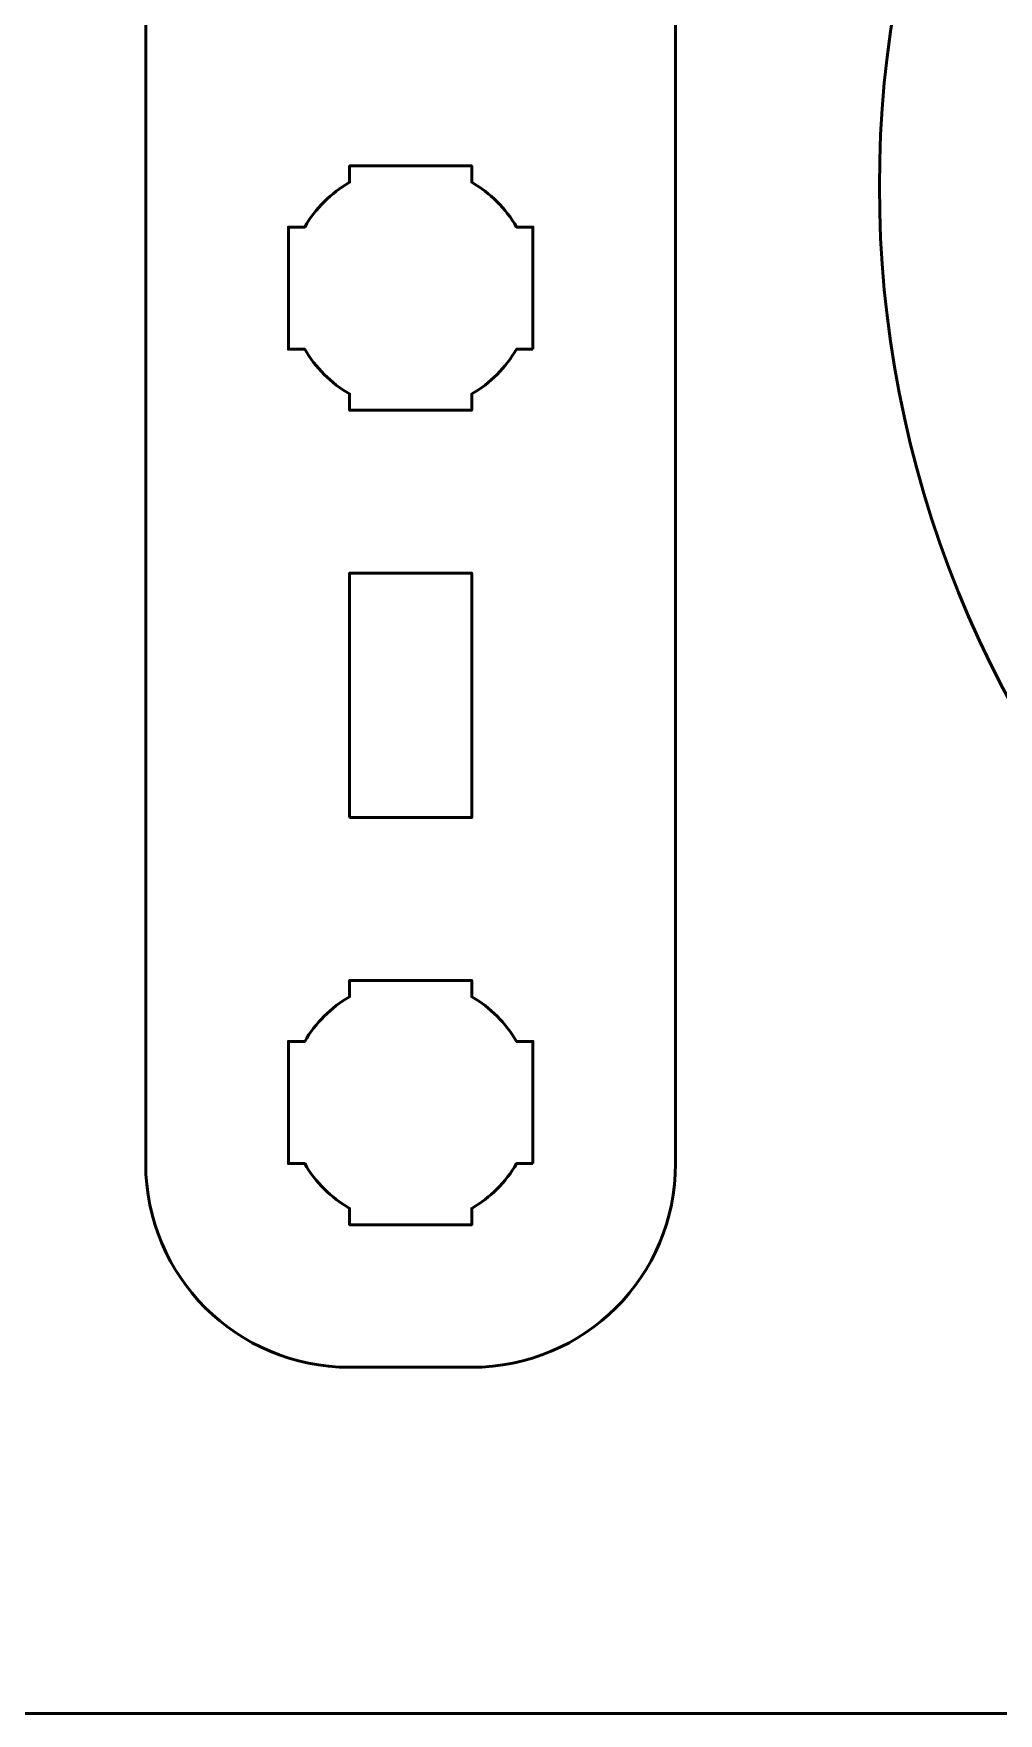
# Model space of a CAD drawing. Header units: centimetres. Extents: x -21 to 0, y -29.7 to 0.
# Drawn here: x -13.425 to -11.058, y -29.7 to -25.575 of the extents above; entities that cross this region are included whole.
import ezdxf

# ---------------------------------------------------------------- set-up
doc = ezdxf.new("R2010")
doc.units = ezdxf.units.CM
doc.header["$MEASUREMENT"] = 0
doc.layers.add('Layer 1', color=7, linetype='Continuous')

msp = doc.modelspace()

# ---------------------------------------------------------------- linework, layer by layer
at = {"layer": 'Layer 1', "color": 1, "lineweight": 53}
msp.add_open_spline([(-21.00003, -29.19995), (-21.00003, -29.19995), (-21.00003, -5.29992), (-21.00003, -5.29992), (-21.00003, -5.29992), (-21.00003, -5.21709), (-20.93286, -5.14992), (-20.85003, -5.14992), (-20.85003, -5.14992), (-20.7672, -5.14992), (-20.70003, -5.08275), (-20.70003, -4.99992), (-20.70003, -4.99992), (-20.70003, -4.91709), (-20.7672, -4.84992), (-20.85003, -4.84992), (-20.85003, -4.84992), (-20.93286, -4.84992), (-21.00003, -4.78275), (-21.00003, -4.69992), (-21.00003, -4.69992), (-21.00003, -4.61709), (-20.93286, -4.54992), (-20.85003, -4.54992), (-20.85003, -4.54992), (-20.7672, -4.54992), (-20.70003, -4.48275), (-20.70003, -4.39992), (-20.70003, -4.39992), (-20.70003, -4.31709), (-20.7672, -4.24992), (-20.85003, -4.24992), (-20.85003, -4.24992), (-20.93286, -4.24992), (-21.00003, -4.18275), (-21.00003, -4.09992), (-21.00003, -4.09992), (-21.00003, -4.01709), (-20.93286, -3.94992), (-20.85003, -3.94992), (-20.85003, -3.94992), (-20.7672, -3.94992), (-20.70003, -3.88275), (-20.70003, -3.79992), (-20.70003, -3.79992), (-20.70003, -3.71709), (-20.7672, -3.64992), (-20.85003, -3.64992), (-20.85003, -3.64992), (-20.93286, -3.64992), (-21.00003, -3.58275), (-21.00003, -3.49992), (-21.00003, -3.49992), (-21.00003, -3.41709), (-20.93286, -3.34992), (-20.85003, -3.34992), (-20.85003, -3.34992), (-20.7672, -3.34992), (-20.70003, -3.28275), (-20.70003, -3.19992), (-20.70003, -3.19992), (-20.70003, -3.11709), (-20.7672, -3.04992), (-20.85003, -3.04992), (-20.85003, -3.04992), (-20.93286, -3.04992), (-21.00003, -2.98275), (-21.00003, -2.89992), (-21.00003, -2.89992), (-21.00003, -2.81709), (-20.93286, -2.74992), (-20.85003, -2.74992), (-20.85003, -2.74992), (-20.7672, -2.74992), (-20.70003, -2.68275), (-20.70003, -2.59992), (-20.70003, -2.59992), (-20.70003, -2.51709), (-20.7672, -2.44992), (-20.85003, -2.44992), (-20.85003, -2.44992), (-20.93286, -2.44992), (-21.00003, -2.38275), (-21.00003, -2.29992), (-21.00003, -2.29992), (-21.00003, -2.21709), (-20.93286, -2.14992), (-20.85003, -2.14992), (-20.85003, -2.14992), (-20.7672, -2.14992), (-20.70003, -2.08275), (-20.70003, -1.99992), (-20.70003, -1.99992), (-20.70003, -1.91709), (-20.7672, -1.84992), (-20.85003, -1.84992), (-20.85003, -1.84992), (-20.93286, -1.84992), (-21.00003, -1.78275), (-21.00003, -1.69992), (-21.00003, -1.69992), (-21.00003, -1.61709), (-20.93286, -1.54992), (-20.85003, -1.54992), (-20.85003, -1.54992), (-20.7672, -1.54992), (-20.70003, -1.48275), (-20.70003, -1.39992), (-20.70003, -1.39992), (-20.70003, -1.31709), (-20.7672, -1.24992), (-20.85003, -1.24992), (-20.85003, -1.24992), (-20.93286, -1.24992), (-21.00003, -1.18275), (-21.00003, -1.09992), (-21.00003, -1.09992), (-21.00003, -1.09992), (-21.00003, -0.49992), (-21.00003, -0.49992), (-21.00003, -0.49992), (-21.00003, -0.22295), (-20.77694, 0.00004), (-20.49994, 0.00004), (-20.49994, 0.00004), (-20.49994, 0.00004), (-0.50008, 0.00004), (-0.50008, 0.00004), (-0.50008, 0.00004), (-0.22294, 0.00004), (0.00002, -0.22295), (0.00002, -0.49992), (0.00002, -0.49992), (0.00002, -0.49992), (0.00002, -29.19995), (0.00002, -29.19995), (0.00002, -29.19995), (0.00002, -29.47695), (-0.22294, -29.70004), (-0.50008, -29.70004), (-0.50008, -29.70004), (-0.50008, -29.70004), (-20.49994, -29.70004), (-20.49994, -29.70004), (-20.49994, -29.70004), (-20.77694, -29.70004), (-21.00003, -29.47695), (-21.00003, -29.19995)], degree=3, knots=[0, 0, 0, 0, 0.027027, 0.027027, 0.027027, 0.027027, 0.0540541, 0.0540541, 0.0540541, 0.0540541, 0.0810811, 0.0810811, 0.0810811, 0.0810811, 0.1081081, 0.1081081, 0.1081081, 0.1081081, 0.1351351, 0.1351351, 0.1351351, 0.1351351, 0.1621622, 0.1621622, 0.1621622, 0.1621622, 0.1891892, 0.1891892, 0.1891892, 0.1891892, 0.2162162, 0.2162162, 0.2162162, 0.2162162, 0.2432432, 0.2432432, 0.2432432, 0.2432432, 0.2702703, 0.2702703, 0.2702703, 0.2702703, 0.2972973, 0.2972973, 0.2972973, 0.2972973, 0.3243243, 0.3243243, 0.3243243, 0.3243243, 0.3513514, 0.3513514, 0.3513514, 0.3513514, 0.3783784, 0.3783784, 0.3783784, 0.3783784, 0.4054054, 0.4054054, 0.4054054, 0.4054054, 0.4324324, 0.4324324, 0.4324324, 0.4324324, 0.4594595, 0.4594595, 0.4594595, 0.4594595, 0.4864865, 0.4864865, 0.4864865, 0.4864865, 0.5135135, 0.5135135, 0.5135135, 0.5135135, 0.5405405, 0.5405405, 0.5405405, 0.5405405, 0.5675676, 0.5675676, 0.5675676, 0.5675676, 0.5945946, 0.5945946, 0.5945946, 0.5945946, 0.6216216, 0.6216216, 0.6216216, 0.6216216, 0.6486486, 0.6486486, 0.6486486, 0.6486486, 0.6756757, 0.6756757, 0.6756757, 0.6756757, 0.7027027, 0.7027027, 0.7027027, 0.7027027, 0.7297297, 0.7297297, 0.7297297, 0.7297297, 0.7567568, 0.7567568, 0.7567568, 0.7567568, 0.7837838, 0.7837838, 0.7837838, 0.7837838, 0.8108108, 0.8108108, 0.8108108, 0.8108108, 0.8378378, 0.8378378, 0.8378378, 0.8378378, 0.8648649, 0.8648649, 0.8648649, 0.8648649, 0.8918919, 0.8918919, 0.8918919, 0.8918919, 0.9189189, 0.9189189, 0.9189189, 0.9189189, 0.9459459, 0.9459459, 0.9459459, 0.9459459, 0.972973, 0.972973, 0.972973, 0.972973, 1, 1, 1, 1], dxfattribs=at)
at = {"layer": 'Layer 1', "color": 3, "lineweight": 53}
for points, knots in [([(-10.57385, -27.82382), (-11.60855, -26.78912), (-11.60855, -25.11088), (-10.57382, -24.07615), (-10.57382, -24.07615), (-9.53912, -23.04145), (-7.86088, -23.04145), (-6.82618, -24.07615), (-6.82618, -24.07615), (-5.79146, -25.11088), (-5.79146, -26.78912), (-6.82616, -27.82382), (-6.82616, -27.82382), (-7.86088, -28.85855), (-9.53912, -28.85855), (-10.57385, -27.82382)], [0, 0, 0, 0, 0.25, 0.25, 0.25, 0.25, 0.5, 0.5, 0.5, 0.5, 0.75, 0.75, 0.75, 0.75, 1, 1, 1, 1]), ([(-13.15, -28.34996), (-13.15, -28.34996), (-13.15, -24.05009), (-13.15, -24.05009), (-13.15, -24.05009), (-13.15, -23.77295), (-12.92691, -23.54999), (-12.64991, -23.54999), (-12.64991, -23.54999), (-12.64991, -23.54999), (-12.3499, -23.54999), (-12.3499, -23.54999), (-12.3499, -23.54999), (-12.07294, -23.54999), (-11.84998, -23.77295), (-11.84998, -24.05009), (-11.84998, -24.05009), (-11.84998, -24.05009), (-11.84998, -28.34996), (-11.84998, -28.34996), (-11.84998, -28.34996), (-11.84998, -28.62696), (-12.07294, -28.85005), (-12.3499, -28.85005), (-12.3499, -28.85005), (-12.3499, -28.85005), (-12.64991, -28.85005), (-12.64991, -28.85005), (-12.64991, -28.85005), (-12.92691, -28.85005), (-13.15, -28.62696), (-13.15, -28.34996)], [0, 0, 0, 0, 0.125, 0.125, 0.125, 0.125, 0.25, 0.25, 0.25, 0.25, 0.375, 0.375, 0.375, 0.375, 0.5, 0.5, 0.5, 0.5, 0.625, 0.625, 0.625, 0.625, 0.75, 0.75, 0.75, 0.75, 0.875, 0.875, 0.875, 0.875, 1, 1, 1, 1])]:
    msp.add_open_spline(points, degree=3, knots=knots, dxfattribs=at)
at = {"layer": 'Layer 1', "lineweight": 53}
for points, knots in [([(-12.19997, -26.35002), (-12.19997, -26.35002), (-12.24008, -26.35002), (-12.24008, -26.35002), (-12.24008, -26.35002), (-12.2664, -26.3955), (-12.30443, -26.43353), (-12.3499, -26.45984), (-12.3499, -26.45984), (-12.3499, -26.45984), (-12.3499, -26.49995), (-12.3499, -26.49995), (-12.3499, -26.49995), (-12.3499, -26.49995), (-12.49998, -26.49995), (-12.49998, -26.49995), (-12.49998, -26.49995), (-12.49998, -26.49995), (-12.64991, -26.49995), (-12.64991, -26.49995), (-12.64991, -26.49995), (-12.64991, -26.49995), (-12.64991, -26.45984), (-12.64991, -26.45984), (-12.64991, -26.45984), (-12.69552, -26.43353), (-12.73344, -26.3955), (-12.75976, -26.35002), (-12.75976, -26.35002), (-12.75976, -26.35002), (-12.79998, -26.35002), (-12.79998, -26.35002), (-12.79998, -26.35002), (-12.79998, -26.35002), (-12.79998, -26.19995), (-12.79998, -26.19995), (-12.79998, -26.19995), (-12.79998, -26.19995), (-12.79998, -26.05002), (-12.79998, -26.05002), (-12.79998, -26.05002), (-12.79998, -26.05002), (-12.75976, -26.05002), (-12.75976, -26.05002), (-12.75976, -26.05002), (-12.73344, -26.00455), (-12.69552, -25.96652), (-12.64991, -25.9402), (-12.64991, -25.9402), (-12.64991, -25.9402), (-12.64991, -25.89995), (-12.64991, -25.89995), (-12.64991, -25.89995), (-12.64991, -25.89995), (-12.49998, -25.89995), (-12.49998, -25.89995), (-12.49998, -25.89995), (-12.49998, -25.89995), (-12.3499, -25.89995), (-12.3499, -25.89995), (-12.3499, -25.89995), (-12.3499, -25.89995), (-12.3499, -25.9402), (-12.3499, -25.9402), (-12.3499, -25.9402), (-12.30443, -25.96652), (-12.2664, -26.00455), (-12.24008, -26.05002), (-12.24008, -26.05002), (-12.24008, -26.05002), (-12.19997, -26.05002), (-12.19997, -26.05002), (-12.19997, -26.05002), (-12.19997, -26.05002), (-12.19997, -26.19995), (-12.19997, -26.19995), (-12.19997, -26.19995), (-12.19997, -26.19995), (-12.19997, -26.35002), (-12.19997, -26.35002)], [0, 0, 0, 0, 0.05, 0.05, 0.05, 0.05, 0.1, 0.1, 0.1, 0.1, 0.15, 0.15, 0.15, 0.15, 0.2, 0.2, 0.2, 0.2, 0.25, 0.25, 0.25, 0.25, 0.3, 0.3, 0.3, 0.3, 0.35, 0.35, 0.35, 0.35, 0.4, 0.4, 0.4, 0.4, 0.45, 0.45, 0.45, 0.45, 0.5, 0.5, 0.5, 0.5, 0.55, 0.55, 0.55, 0.55, 0.6, 0.6, 0.6, 0.6, 0.65, 0.65, 0.65, 0.65, 0.7, 0.7, 0.7, 0.7, 0.75, 0.75, 0.75, 0.75, 0.8, 0.8, 0.8, 0.8, 0.85, 0.85, 0.85, 0.85, 0.9, 0.9, 0.9, 0.9, 0.95, 0.95, 0.95, 0.95, 1, 1, 1, 1]), ([(-12.64991, -27.50001), (-12.64991, -27.50001), (-12.64991, -26.9), (-12.64991, -26.9), (-12.64991, -26.9), (-12.64991, -26.9), (-12.3499, -26.9), (-12.3499, -26.9), (-12.3499, -26.9), (-12.3499, -26.9), (-12.3499, -27.50001), (-12.3499, -27.50001), (-12.3499, -27.50001), (-12.3499, -27.50001), (-12.64991, -27.50001), (-12.64991, -27.50001)], [0, 0, 0, 0, 0.25, 0.25, 0.25, 0.25, 0.5, 0.5, 0.5, 0.5, 0.75, 0.75, 0.75, 0.75, 1, 1, 1, 1]), ([(-12.19997, -28.34996), (-12.19997, -28.34996), (-12.24008, -28.34996), (-12.24008, -28.34996), (-12.24008, -28.34996), (-12.2664, -28.39557), (-12.30443, -28.43349), (-12.3499, -28.45981), (-12.3499, -28.45981), (-12.3499, -28.45981), (-12.3499, -28.50003), (-12.3499, -28.50003), (-12.3499, -28.50003), (-12.3499, -28.50003), (-12.49998, -28.50003), (-12.49998, -28.50003), (-12.49998, -28.50003), (-12.49998, -28.50003), (-12.64991, -28.50003), (-12.64991, -28.50003), (-12.64991, -28.50003), (-12.64991, -28.50003), (-12.64991, -28.45981), (-12.64991, -28.45981), (-12.64991, -28.45981), (-12.69552, -28.43349), (-12.73344, -28.39557), (-12.75976, -28.34996), (-12.75976, -28.34996), (-12.75976, -28.34996), (-12.79998, -28.34996), (-12.79998, -28.34996), (-12.79998, -28.34996), (-12.79998, -28.34996), (-12.79998, -28.20003), (-12.79998, -28.20003), (-12.79998, -28.20003), (-12.79998, -28.20003), (-12.79998, -28.04995), (-12.79998, -28.04995), (-12.79998, -28.04995), (-12.79998, -28.04995), (-12.75976, -28.04995), (-12.75976, -28.04995), (-12.75976, -28.04995), (-12.73344, -28.00448), (-12.69552, -27.96645), (-12.64991, -27.94013), (-12.64991, -27.94013), (-12.64991, -27.94013), (-12.64991, -27.90002), (-12.64991, -27.90002), (-12.64991, -27.90002), (-12.64991, -27.90002), (-12.49998, -27.90002), (-12.49998, -27.90002), (-12.49998, -27.90002), (-12.49998, -27.90002), (-12.3499, -27.90002), (-12.3499, -27.90002), (-12.3499, -27.90002), (-12.3499, -27.90002), (-12.3499, -27.94013), (-12.3499, -27.94013), (-12.3499, -27.94013), (-12.30443, -27.96645), (-12.2664, -28.00448), (-12.24008, -28.04995), (-12.24008, -28.04995), (-12.24008, -28.04995), (-12.19997, -28.04995), (-12.19997, -28.04995), (-12.19997, -28.04995), (-12.19997, -28.04995), (-12.19997, -28.20003), (-12.19997, -28.20003), (-12.19997, -28.20003), (-12.19997, -28.20003), (-12.19997, -28.34996), (-12.19997, -28.34996)], [0, 0, 0, 0, 0.05, 0.05, 0.05, 0.05, 0.1, 0.1, 0.1, 0.1, 0.15, 0.15, 0.15, 0.15, 0.2, 0.2, 0.2, 0.2, 0.25, 0.25, 0.25, 0.25, 0.3, 0.3, 0.3, 0.3, 0.35, 0.35, 0.35, 0.35, 0.4, 0.4, 0.4, 0.4, 0.45, 0.45, 0.45, 0.45, 0.5, 0.5, 0.5, 0.5, 0.55, 0.55, 0.55, 0.55, 0.6, 0.6, 0.6, 0.6, 0.65, 0.65, 0.65, 0.65, 0.7, 0.7, 0.7, 0.7, 0.75, 0.75, 0.75, 0.75, 0.8, 0.8, 0.8, 0.8, 0.85, 0.85, 0.85, 0.85, 0.9, 0.9, 0.9, 0.9, 0.95, 0.95, 0.95, 0.95, 1, 1, 1, 1])]:
    msp.add_open_spline(points, degree=3, knots=knots, dxfattribs=at)

doc.saveas('drawing.dxf')
